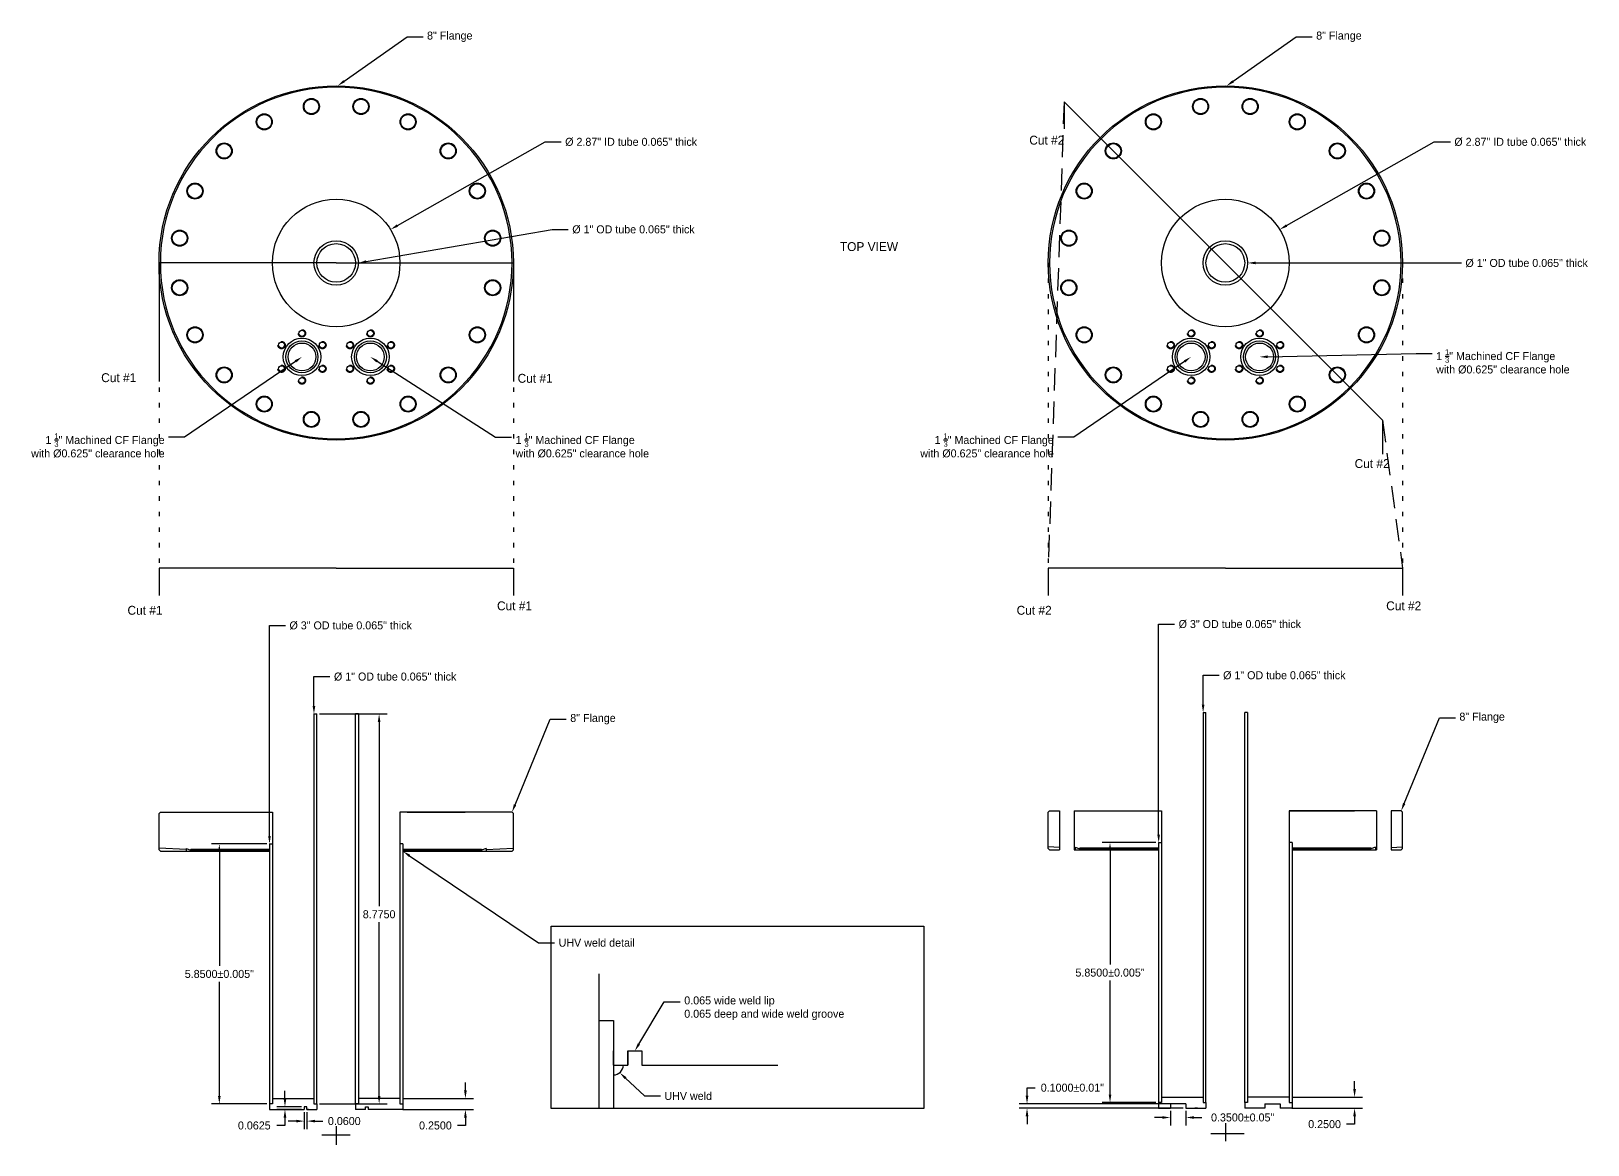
# Model space of a CAD drawing. Header units: inches. Extents: x -25 to 257, y -83 to 99.
# Drawn here: x 117.98 to 153, y -67.52 to -42.46 of the extents above; entities that cross this region are included whole.
import ezdxf
from ezdxf import colors
from ezdxf.entities.mleader import LeaderData, LeaderLine
from ezdxf.math import Vec2, Vec3

# ---------------------------------------------------------------- set-up
doc = ezdxf.new("R2010")
doc.units = ezdxf.units.IN
doc.header["$MEASUREMENT"] = 0
for name, pattern in [('DASHED', [0.75, 0.5, -0.25]), ('DOT', [0.25, 0, -0.25]), ('HIDDEN', [0.375, 0.25, -0.125])]:
    doc.linetypes.add(name, pattern=pattern)
doc.layers.add('DEFAULT_2', color=8, linetype='HIDDEN')
doc.dimstyles.get("Standard").update_dxf_attribs({"dimtxt": 0.18, "dimasz": 0.18, "dimexe": 0.18, "dimexo": 0.0625, "dimgap": 0.09, "dimtad": 0, "dimtih": 1, "dimtoh": 1, "dimdec": 4, "dimzin": 0, "dimdsep": 46, "dimtxsty": 'Standard', "dimcen": 0.09, "dimadec": 0, "dimazin": 0, "dimtfac": 1, "dimtdec": 4, "dimtofl": 0, "dimtmove": 0, "dimatfit": 3, "dimfxl": 1, "dimtolj": 1, "dimtzin": 0, "dimarcsym": 0})

# ---------------------------------------------------------------- blocks, each defined once
blk = doc.blocks.new('*D50')
at = {"color": 0, "lineweight": -2, "transparency": 16777216}
for p, q in [((127.751, -66.296), (127.751, -66.116)), ((126.341, -66.476), (127.931, -66.476)), ((126.341, -66.726), (127.931, -66.726)), ((127.751, -67.086), (127.571, -67.086)), ((127.751, -66.906), (127.751, -67.086))]:
    blk.add_line(p, q, dxfattribs=at)
at = {"color": 0, "transparency": 16777216}
for points in [[(127.721, -66.296), (127.781, -66.296), (127.751, -66.476)], [(127.721, -66.906), (127.781, -66.906), (127.751, -66.726)]]:
    blk.add_solid(points, dxfattribs=at)
at = {"layer": 'DEFPOINTS', "color": 0, "transparency": 16777216}
for p in [(126.279, -66.476), (126.279, -66.726), (127.751, -66.726)]:
    blk.add_point(p, dxfattribs=at)
at = {"color": 0, "transparency": 16777216, "insert": (127.076, -67.086), "char_height": 0.18, "attachment_point": 5}
blk.add_mtext('\\A1;0.2500', dxfattribs=at)
blk = doc.blocks.new('*D63')
at = {"color": 0, "lineweight": -2, "transparency": 16777216}
for p, q in [((147.751, -66.266), (147.751, -66.086)), ((146.341, -66.446), (147.931, -66.446)), ((146.341, -66.696), (147.931, -66.696)), ((147.751, -66.876), (147.751, -67.056)), ((147.751, -67.056), (147.571, -67.056))]:
    blk.add_line(p, q, dxfattribs=at)
at = {"color": 0, "transparency": 16777216}
for points in [[(147.721, -66.266), (147.781, -66.266), (147.751, -66.446)], [(147.721, -66.876), (147.781, -66.876), (147.751, -66.696)]]:
    blk.add_solid(points, dxfattribs=at)
at = {"layer": 'DEFPOINTS', "color": 0, "transparency": 16777216}
for p in [(146.279, -66.446), (146.279, -66.696), (147.751, -66.696)]:
    blk.add_point(p, dxfattribs=at)
at = {"color": 0, "transparency": 16777216, "insert": (147.076, -67.056), "char_height": 0.18, "attachment_point": 5}
blk.add_mtext('\\A1;0.2500', dxfattribs=at)
blk = doc.blocks.new('*D66')
at = {"color": 0, "lineweight": -2, "transparency": 16777216}
for p, q in [((123.281, -60.751), (122.036, -60.751)), ((122.216, -60.931), (122.216, -63.496)), ((122.216, -66.421), (122.216, -63.856)), ((123.281, -66.601), (122.036, -66.601))]:
    blk.add_line(p, q, dxfattribs=at)
at = {"color": 0, "transparency": 16777216}
for points in [[(122.186, -60.931), (122.246, -60.931), (122.216, -60.751)], [(122.186, -66.421), (122.246, -66.421), (122.216, -66.601)]]:
    blk.add_solid(points, dxfattribs=at)
at = {"layer": 'DEFPOINTS', "color": 0, "transparency": 16777216}
for p in [(123.344, -60.751), (122.216, -66.601), (123.344, -66.601)]:
    blk.add_point(p, dxfattribs=at)
at = {"color": 0, "transparency": 16777216, "insert": (122.216, -63.676), "char_height": 0.18, "attachment_point": 5}
blk.add_mtext('\\A1;5.8500%%P0.005"', dxfattribs=at)
blk = doc.blocks.new('*D67')
at = {"color": 0, "lineweight": -2, "transparency": 16777216}
for p, q in [((124.471, -57.826), (125.99, -57.826)), ((125.81, -58.006), (125.81, -62.153)), ((125.81, -66.421), (125.81, -62.513)), ((124.471, -66.601), (125.99, -66.601))]:
    blk.add_line(p, q, dxfattribs=at)
at = {"color": 0, "transparency": 16777216}
for points in [[(125.78, -58.006), (125.84, -58.006), (125.81, -57.826)], [(125.78, -66.421), (125.84, -66.421), (125.81, -66.601)]]:
    blk.add_solid(points, dxfattribs=at)
at = {"layer": 'DEFPOINTS', "color": 0, "transparency": 16777216}
for p in [(124.409, -57.826), (125.81, -57.826), (124.409, -66.601)]:
    blk.add_point(p, dxfattribs=at)
at = {"color": 0, "transparency": 16777216, "insert": (125.81, -62.333), "char_height": 0.18, "attachment_point": 5}
blk.add_mtext('\\A1;8.7750', dxfattribs=at)
blk = doc.blocks.new('*D68')
at = {"color": 0, "lineweight": -2, "transparency": 16777216}
for p, q in [((143.281, -60.721), (142.07, -60.721)), ((142.25, -60.901), (142.25, -63.466)), ((142.25, -66.391), (142.25, -63.826)), ((143.281, -66.571), (142.07, -66.571))]:
    blk.add_line(p, q, dxfattribs=at)
at = {"color": 0, "transparency": 16777216}
for points in [[(142.22, -60.901), (142.28, -60.901), (142.25, -60.721)], [(142.22, -66.391), (142.28, -66.391), (142.25, -66.571)]]:
    blk.add_solid(points, dxfattribs=at)
at = {"layer": 'DEFPOINTS', "color": 0, "transparency": 16777216}
for p in [(143.344, -60.721), (142.25, -66.571), (143.344, -66.571)]:
    blk.add_point(p, dxfattribs=at)
at = {"color": 0, "transparency": 16777216, "insert": (142.25, -63.646), "char_height": 0.18, "attachment_point": 5}
blk.add_mtext('\\A1;5.8500%%P0.005"', dxfattribs=at)
blk = doc.blocks.new('*D71')
at = {"color": 0, "lineweight": -2, "transparency": 16777216}
for p, q in [((124.126, -66.788), (124.126, -67.167)), ((124.186, -66.788), (124.186, -67.167)), ((123.946, -66.987), (123.766, -66.987)), ((124.366, -66.987), (124.546, -66.987))]:
    blk.add_line(p, q, dxfattribs=at)
at = {"color": 0, "transparency": 16777216}
for points in [[(123.946, -66.957), (123.946, -67.017), (124.126, -66.987)], [(124.366, -66.957), (124.366, -67.017), (124.186, -66.987)]]:
    blk.add_solid(points, dxfattribs=at)
at = {"layer": 'DEFPOINTS', "color": 0, "transparency": 16777216}
for p in [(124.126, -66.726), (124.186, -66.726), (124.186, -66.987)]:
    blk.add_point(p, dxfattribs=at)
at = {"color": 0, "transparency": 16777216, "insert": (125.026, -66.987), "char_height": 0.18, "attachment_point": 5}
blk.add_mtext('\\A1;0.0600', dxfattribs=at)
blk = doc.blocks.new('*D72')
at = {"color": 0, "lineweight": -2, "transparency": 16777216}
for p, q in [((123.692, -66.483), (123.692, -66.303)), ((124.064, -66.663), (123.512, -66.663)), ((124.064, -66.726), (123.512, -66.726)), ((123.692, -67.086), (123.512, -67.086)), ((123.692, -66.906), (123.692, -67.086))]:
    blk.add_line(p, q, dxfattribs=at)
at = {"color": 0, "transparency": 16777216}
for points in [[(123.662, -66.483), (123.722, -66.483), (123.692, -66.663)], [(123.662, -66.906), (123.722, -66.906), (123.692, -66.726)]]:
    blk.add_solid(points, dxfattribs=at)
at = {"layer": 'DEFPOINTS', "color": 0, "transparency": 16777216}
for p in [(123.692, -66.663), (124.126, -66.663), (124.126, -66.726)]:
    blk.add_point(p, dxfattribs=at)
at = {"color": 0, "transparency": 16777216, "insert": (123.002, -67.086), "char_height": 0.18, "attachment_point": 5}
blk.add_mtext('\\A1;0.0625', dxfattribs=at)
blk = doc.blocks.new('*D73')
at = {"color": 0, "lineweight": -2, "transparency": 16777216}
for p, q in [((143.608, -66.758), (143.608, -67.086)), ((143.958, -66.758), (143.958, -67.086)), ((143.428, -66.906), (143.248, -66.906)), ((144.138, -66.906), (144.318, -66.906))]:
    blk.add_line(p, q, dxfattribs=at)
at = {"color": 0, "transparency": 16777216}
for points in [[(143.428, -66.876), (143.428, -66.936), (143.608, -66.906)], [(144.138, -66.876), (144.138, -66.936), (143.958, -66.906)]]:
    blk.add_solid(points, dxfattribs=at)
at = {"layer": 'DEFPOINTS', "color": 0, "transparency": 16777216}
for p in [(143.608, -66.696), (143.958, -66.696), (143.958, -66.906)]:
    blk.add_point(p, dxfattribs=at)
at = {"color": 0, "transparency": 16777216, "insert": (145.233, -66.906), "char_height": 0.18, "attachment_point": 5}
blk.add_mtext('\\A1;0.3500%%P0.05"', dxfattribs=at)
blk = doc.blocks.new('*D74')
at = {"color": 0, "lineweight": -2, "transparency": 16777216}
for p, q in [((140.383, -66.416), (140.383, -66.236)), ((140.383, -66.236), (140.563, -66.236)), ((143.896, -66.596), (140.203, -66.596)), ((143.896, -66.696), (140.203, -66.696)), ((140.383, -66.876), (140.383, -67.056))]:
    blk.add_line(p, q, dxfattribs=at)
at = {"color": 0, "transparency": 16777216}
for points in [[(140.353, -66.416), (140.413, -66.416), (140.383, -66.596)], [(140.353, -66.876), (140.413, -66.876), (140.383, -66.696)]]:
    blk.add_solid(points, dxfattribs=at)
at = {"layer": 'DEFPOINTS', "color": 0, "transparency": 16777216}
for p in [(140.383, -66.596), (143.958, -66.596), (143.958, -66.696)]:
    blk.add_point(p, dxfattribs=at)
at = {"color": 0, "transparency": 16777216, "insert": (141.403, -66.236), "char_height": 0.18, "attachment_point": 5}
blk.add_mtext('\\A1;0.1000%%P0.01"', dxfattribs=at)

msp = doc.modelspace()

# ---------------------------------------------------------------- linework, layer by layer
at = {"linetype": 'DASHED'}
for p, q in [((141.21664, -44.04951), (140.85876, -54.54782)), ((148.37949, -51.21236), (148.82876, -54.54782))]:
    msp.add_line(p, q, dxfattribs=at)
for p, q in [((148.37949, -51.21236), (141.21664, -44.04951)), ((141.21664, -44.04951), (141.21664, -44.65746)), ((120.85876, -47.67663), (120.85876, -50.34412)), ((124.84376, -47.67663), (120.85876, -47.67663)), ((124.84376, -47.67663), (128.82876, -47.67663)), ((124.84376, -47.67663), (128.82876, -47.67663)), ((128.82876, -47.67663), (128.82876, -50.34412)), ((148.37949, -51.21236), (148.37949, -51.97867)), ((124.84376, -54.54782), (120.85876, -54.54782)), ((120.85876, -54.54782), (120.85876, -55.16123)), ((124.84376, -54.54782), (128.82876, -54.54782)), ((128.82876, -54.54782), (128.82876, -55.16123)), ((144.84376, -54.54782), (140.85876, -54.54782)), ((140.85876, -54.54782), (140.85876, -55.16123)), ((144.84376, -54.54782), (148.82876, -54.54782)), ((148.82876, -54.54782), (148.82876, -55.16123)), ((124.34376, -57.82583), (124.34376, -66.47583)), ((124.34376, -57.82583), (124.40876, -57.82583)), ((124.40876, -66.60083), (124.40876, -57.82583)), ((125.34376, -57.82583), (125.27876, -57.82583)), ((125.27876, -66.60083), (125.27876, -57.82583)), ((125.34376, -57.82583), (125.34376, -66.47583)), ((144.34376, -57.79583), (144.34376, -66.44583)), ((144.34376, -57.79583), (144.40876, -57.79583)), ((144.40876, -66.57083), (144.40876, -57.79583)), ((145.34376, -57.79583), (145.27876, -57.79583)), ((145.27876, -66.57083), (145.27876, -57.79583)), ((145.34376, -57.79583), (145.34376, -66.44583)), ((123.40876, -60.03583), (123.40876, -66.47583)), ((126.27876, -60.03583), (126.27876, -66.47583)), ((141.11376, -60.00583), (141.11376, -60.88583)), ((141.44576, -60.00583), (141.44576, -60.88583)), ((143.40876, -60.00583), (143.40876, -66.44583)), ((146.27876, -60.00583), (146.27876, -66.44583)), ((148.24176, -60.00583), (148.24176, -60.88583)), ((148.57376, -60.00583), (148.57376, -60.88583)), ((123.34376, -60.75083), (123.34376, -66.60083)), ((123.34376, -60.75083), (123.40876, -60.75083)), ((126.34376, -60.75083), (126.27876, -60.75083)), ((126.34376, -60.75083), (126.34376, -66.60083)), ((143.34376, -60.72083), (143.34376, -66.57083)), ((143.34376, -60.72083), (143.40876, -60.72083)), ((146.34376, -60.72083), (146.27876, -60.72083)), ((146.34376, -60.72083), (146.34376, -66.57083)), ((130.76136, -64.72623), (130.76136, -63.67061)), ((131.08123, -65.72669), (131.40109, -65.72669)), ((131.72095, -65.72669), (134.78051, -65.72669)), ((123.40876, -66.47583), (124.34376, -66.47583)), ((123.40876, -66.47583), (123.40876, -66.60083)), ((124.34376, -66.47583), (124.34376, -66.60083)), ((126.27876, -66.47583), (125.34376, -66.47583)), ((125.34376, -66.47583), (125.34376, -66.60083)), ((126.27876, -66.47583), (126.27876, -66.60083)), ((143.40876, -66.44583), (144.34376, -66.44583)), ((143.40876, -66.44583), (143.40876, -66.57083)), ((144.34376, -66.44583), (144.34376, -66.57083)), ((146.27876, -66.44583), (145.34376, -66.44583)), ((145.34376, -66.44583), (145.34376, -66.57083)), ((146.27876, -66.44583), (146.27876, -66.57083)), ((123.40876, -66.60083), (123.34376, -66.60083)), ((123.34376, -66.60083), (123.34376, -66.72583)), ((123.34376, -66.72583), (124.12626, -66.72583)), ((124.18626, -66.66333), (124.12626, -66.66333)), ((124.12626, -66.66333), (124.12626, -66.72583)), ((124.18626, -66.72583), (124.18626, -66.66333)), ((124.21876, -66.72583), (124.18626, -66.72583)), ((124.18626, -66.72583), (124.40876, -66.72583)), ((124.34376, -66.60083), (124.40876, -66.60083)), ((124.40876, -66.60083), (124.40876, -66.72583)), ((125.34376, -66.60083), (125.27876, -66.60083)), ((125.27876, -66.60083), (125.27876, -66.72583)), ((125.50126, -66.72583), (125.27876, -66.72583)), ((125.50126, -66.72583), (125.50126, -66.66333)), ((125.50126, -66.66333), (125.56126, -66.66333)), ((125.56126, -66.66333), (125.56126, -66.72583)), ((126.34376, -66.72583), (125.56126, -66.72583)), ((126.27876, -66.60083), (126.34376, -66.60083)), ((126.34376, -66.60083), (126.34376, -66.72583)), ((143.40876, -66.57083), (143.34376, -66.57083)), ((143.34376, -66.57083), (143.34376, -66.69583)), ((143.34376, -66.69583), (143.60811, -66.69583)), ((143.95811, -66.59583), (143.60811, -66.59583)), ((143.60811, -66.59583), (143.60811, -66.69583)), ((143.95811, -66.59583), (143.95811, -66.69583)), ((143.95811, -66.69583), (144.40876, -66.69583)), ((144.21876, -66.69583), (144.15626, -66.69583)), ((144.34376, -66.57083), (144.40876, -66.57083)), ((144.40876, -66.57083), (144.40876, -66.69583)), ((145.34376, -66.57083), (145.27876, -66.57083)), ((145.27876, -66.57083), (145.27876, -66.69583)), ((145.72941, -66.69583), (145.27876, -66.69583)), ((145.72941, -66.59583), (146.07941, -66.59583)), ((145.72941, -66.59583), (145.72941, -66.69583)), ((146.07941, -66.59583), (146.07941, -66.69583)), ((146.34376, -66.69583), (146.07941, -66.69583)), ((146.27876, -66.57083), (146.34376, -66.57083)), ((146.34376, -66.57083), (146.34376, -66.69583)), ((124.84376, -67.10206), (124.84376, -67.52172)), ((144.84376, -67.02961), (144.84376, -67.43772)), ((124.52374, -67.29583), (125.16051, -67.29583)), ((144.521, -67.26583), (145.26488, -67.26583))]:
    msp.add_line(p, q)
at = {"linetype": 'DOT'}
for p, q in [((120.85876, -47.67663), (120.85876, -54.54782)), ((128.82876, -47.67663), (128.82876, -54.54782)), ((140.85876, -47.67663), (140.85876, -54.54782)), ((148.82876, -47.67663), (148.82876, -54.54782))]:
    msp.add_line(p, q, dxfattribs=at)
at = {"color": 7, "linetype": 'Continuous'}
for p, q in [((120.85876, -60.06583), (120.88876, -60.03583)), ((120.85876, -60.84582), (120.85876, -60.06583)), ((120.88876, -60.03583), (123.40876, -60.03583)), ((121.93876, -60.03583), (123.40876, -60.03583)), ((128.79876, -60.03583), (126.27876, -60.03583)), ((126.43876, -60.03583), (127.74876, -60.03583)), ((128.82876, -60.06583), (128.79876, -60.03583)), ((128.82876, -60.84582), (128.82876, -60.06583)), ((140.85876, -60.03583), (140.88876, -60.00583)), ((140.85876, -60.81582), (140.85876, -60.03583)), ((140.88876, -60.00583), (141.11376, -60.00583)), ((141.44576, -60.00583), (143.40876, -60.00583)), ((141.93876, -60.00583), (143.40876, -60.00583)), ((146.27876, -60.00583), (147.74876, -60.00583)), ((148.24176, -60.00583), (146.27876, -60.00583)), ((148.79876, -60.00583), (148.57376, -60.00583)), ((148.82876, -60.03583), (148.79876, -60.00583)), ((148.82876, -60.81582), (148.82876, -60.03583)), ((121.46876, -60.87778), (120.85876, -60.84582)), ((120.85888, -60.88583), (120.85888, -60.84582)), ((120.85888, -60.88583), (120.88888, -60.91583)), ((120.88888, -60.91583), (123.34376, -60.91583)), ((121.46876, -60.85162), (121.46876, -60.87778)), ((121.46876, -60.85162), (121.57376, -60.88983)), ((121.4689, -60.87779), (121.4689, -60.91583)), ((121.57376, -60.86583), (121.57376, -60.88983)), ((121.57376, -60.86583), (123.34376, -60.86583)), ((121.57376, -60.88983), (123.34376, -60.88983)), ((126.34376, -60.86583), (128.11376, -60.86583)), ((126.34376, -60.88983), (128.11376, -60.88983)), ((126.34376, -60.91583), (128.79864, -60.91583)), ((128.21876, -60.85162), (128.11376, -60.88983)), ((128.11376, -60.86583), (128.11376, -60.88983)), ((128.21861, -60.87779), (128.21861, -60.91583)), ((128.21876, -60.87778), (128.82876, -60.84582)), ((128.21876, -60.85162), (128.21876, -60.87778)), ((128.79864, -60.91583), (128.82864, -60.88583)), ((128.82864, -60.88583), (128.82864, -60.84582)), ((141.11376, -60.82918), (140.85876, -60.81582)), ((140.85888, -60.85583), (140.85888, -60.81582)), ((140.85888, -60.85583), (140.88888, -60.88583)), ((140.88888, -60.88583), (141.11376, -60.88583)), ((141.46876, -60.84778), (141.44576, -60.84658)), ((141.44576, -60.88583), (143.34376, -60.88583)), ((141.46876, -60.82162), (141.46876, -60.84778)), ((141.46876, -60.82162), (141.57376, -60.85983)), ((141.4689, -60.84779), (141.4689, -60.88583)), ((141.57376, -60.83583), (141.57376, -60.85983)), ((141.57376, -60.83583), (143.34376, -60.83583)), ((141.57376, -60.85983), (143.34376, -60.85983)), ((146.34376, -60.83583), (148.11376, -60.83583)), ((146.34376, -60.85983), (148.11376, -60.85983)), ((146.34376, -60.88583), (148.24176, -60.88583)), ((148.21876, -60.82162), (148.11376, -60.85983)), ((148.11376, -60.83583), (148.11376, -60.85983)), ((148.21861, -60.84779), (148.21861, -60.88583)), ((148.21876, -60.82162), (148.21876, -60.84778)), ((148.21876, -60.84778), (148.24176, -60.84658)), ((148.57376, -60.82918), (148.82876, -60.81582)), ((148.57376, -60.88583), (148.79864, -60.88583)), ((148.79864, -60.88583), (148.82864, -60.85583)), ((148.82864, -60.85583), (148.82864, -60.81582))]:
    msp.add_line(p, q, dxfattribs=at)
msp.add_lwpolyline([(129.67661, -62.60109), (138.06492, -62.60109), (138.06492, -66.70117), (129.67661, -66.70117)], close=True)
for points in [[(130.76136, -66.70117), (130.76136, -64.72623), (131.08123, -64.72623), (131.08123, -66.70117)], [(131.08123, -65.72669), (131.08123, -65.40683)], [(131.40109, -65.40683), (131.40109, -65.72669)], [(131.40109, -65.72669), (131.40109, -65.40683), (131.72095, -65.40683), (131.72095, -65.72669)]]:
    msp.add_lwpolyline(points)
for centre, radius in [((124.84376, -47.67663), 3.985), ((144.84376, -47.67663), 3.985), ((124.28623, -44.15651), 0.181), ((124.28623, -44.15651), 0.166), ((125.40129, -44.15651), 0.181), ((125.40129, -44.15651), 0.166), ((144.28623, -44.15651), 0.181), ((144.28623, -44.15651), 0.166), ((145.40129, -44.15651), 0.181), ((145.40129, -44.15651), 0.166), ((123.22574, -44.50109), 0.181), ((123.22574, -44.50109), 0.166), ((126.46178, -44.50109), 0.181), ((126.46178, -44.50109), 0.166), ((143.22574, -44.50109), 0.181), ((143.22574, -44.50109), 0.166), ((146.46178, -44.50109), 0.181), ((146.46178, -44.50109), 0.166), ((122.32363, -45.15651), 0.181), ((122.32363, -45.15651), 0.166), ((127.36389, -45.15651), 0.181), ((127.36389, -45.15651), 0.166), ((142.32363, -45.15651), 0.181), ((142.32363, -45.15651), 0.166), ((147.36389, -45.15651), 0.181), ((147.36389, -45.15651), 0.166), ((121.66821, -46.05861), 0.181), ((121.66821, -46.05861), 0.166), ((128.01931, -46.05861), 0.181), ((128.01931, -46.05861), 0.166), ((141.66821, -46.05861), 0.181), ((141.66821, -46.05861), 0.166), ((148.01931, -46.05861), 0.181), ((148.01931, -46.05861), 0.166), ((121.32364, -47.1191), 0.181), ((121.32364, -47.1191), 0.166), ((128.36388, -47.1191), 0.181), ((128.36388, -47.1191), 0.166), ((141.32364, -47.1191), 0.181), ((141.32364, -47.1191), 0.166), ((148.36388, -47.1191), 0.181), ((148.36388, -47.1191), 0.166), ((121.32364, -48.23417), 0.181), ((121.32364, -48.23417), 0.166), ((128.36388, -48.23417), 0.181), ((128.36388, -48.23417), 0.166), ((141.32364, -48.23417), 0.181), ((141.32364, -48.23417), 0.166), ((148.36388, -48.23417), 0.181), ((148.36388, -48.23417), 0.166), ((121.66821, -49.29466), 0.181), ((121.66821, -49.29466), 0.166), ((124.07421, -49.79094), 0.422), ((124.07421, -49.25994), 0.068), ((125.6133, -49.79094), 0.422), ((125.6133, -49.25994), 0.068), ((128.01931, -49.29466), 0.181), ((128.01931, -49.29466), 0.166), ((141.66821, -49.29466), 0.181), ((141.66821, -49.29466), 0.166), ((144.07421, -49.79094), 0.422), ((144.07421, -49.25994), 0.068), ((145.6133, -49.79094), 0.422), ((145.6133, -49.25994), 0.068), ((148.01931, -49.29466), 0.181), ((148.01931, -49.29466), 0.166), ((123.61435, -49.52544), 0.068), ((124.07421, -49.79094), 0.36), ((124.07421, -49.79094), 0.3125), ((124.53407, -49.52544), 0.068), ((125.15345, -49.52544), 0.068), ((125.6133, -49.79094), 0.36), ((125.6133, -49.79094), 0.3125), ((126.07316, -49.52544), 0.068), ((143.61435, -49.52544), 0.068), ((144.07421, -49.79094), 0.36), ((144.07421, -49.79094), 0.3125), ((144.53407, -49.52544), 0.068), ((145.15345, -49.52544), 0.068), ((145.6133, -49.79094), 0.36), ((145.6133, -49.79094), 0.3125), ((146.07316, -49.52544), 0.068), ((122.32363, -50.19676), 0.181), ((122.32363, -50.19676), 0.166), ((123.61435, -50.05644), 0.068), ((124.53407, -50.05644), 0.068), ((125.15345, -50.05644), 0.068), ((126.07316, -50.05644), 0.068), ((127.36389, -50.19676), 0.181), ((127.36389, -50.19676), 0.166), ((142.32363, -50.19676), 0.181), ((142.32363, -50.19676), 0.166), ((143.61435, -50.05644), 0.068), ((144.53407, -50.05644), 0.068), ((145.15345, -50.05644), 0.068), ((146.07316, -50.05644), 0.068), ((147.36389, -50.19676), 0.181), ((147.36389, -50.19676), 0.166), ((124.07421, -50.32194), 0.068), ((125.6133, -50.32194), 0.068), ((144.07421, -50.32194), 0.068), ((145.6133, -50.32194), 0.068), ((123.22574, -50.85218), 0.181), ((123.22574, -50.85218), 0.166), ((126.46178, -50.85218), 0.181), ((126.46178, -50.85218), 0.166), ((143.22574, -50.85218), 0.181), ((143.22574, -50.85218), 0.166), ((146.46178, -50.85218), 0.181), ((146.46178, -50.85218), 0.166), ((124.28623, -51.19675), 0.181), ((124.28623, -51.19675), 0.166), ((125.40129, -51.19675), 0.181), ((125.40129, -51.19675), 0.166), ((144.28623, -51.19675), 0.181), ((144.28623, -51.19675), 0.166), ((145.40129, -51.19675), 0.181), ((145.40129, -51.19675), 0.166)]:
    msp.add_circle(centre, radius, dxfattribs=at)
for centre, radius in [((124.84376, -47.67663), 1.435), ((144.84376, -47.67663), 1.435), ((124.84376, -47.67663), 0.5), ((124.84376, -47.67663), 0.435), ((144.84376, -47.67663), 0.5), ((144.84376, -47.67663), 0.435)]:
    msp.add_circle(centre, radius)
for centre, start, end in [((124.84376, -47.67663), 90, 270), ((124.84376, -47.67663), 270, 90), ((144.84376, -47.67663), 90, 270), ((144.84376, -47.67663), 270, 90)]:
    msp.add_arc(centre, 3.955, start, end, dxfattribs=at)
msp.add_arc((131.08123, -65.72669), 0.22184, 270, 0)
at = {"layer": 'DEFAULT_2', "color": 8, "linetype": 'HIDDEN'}
for centre in [(124.07421, -49.25994), (125.6133, -49.25994), (144.07421, -49.25994), (145.6133, -49.25994), (123.61435, -49.52544), (124.53407, -49.52544), (125.15345, -49.52544), (126.07316, -49.52544), (143.61435, -49.52544), (144.53407, -49.52544), (145.15345, -49.52544), (146.07316, -49.52544), (123.61435, -50.05644), (124.53407, -50.05644), (125.15345, -50.05644), (126.07316, -50.05644), (143.61435, -50.05644), (144.53407, -50.05644), (145.15345, -50.05644), (146.07316, -50.05644), (124.07421, -50.32194), (125.6133, -50.32194), (144.07421, -50.32194), (145.6133, -50.32194)]:
    msp.add_circle(centre, 0.082, dxfattribs=at)

# ---------------------------------------------------------------- texts
at = {"char_height": 0.2, "attachment_point": 1}
for s, width, insert in [('Cut #2', 1.172235, (140.43378, -44.81355)), ('TOP VIEW', 3.2562863, (136.17427, -47.20872)), ('Cut #1', 1.172235, (119.55819, -50.15843)), ('Cut #1', 1.172235, (128.92551, -50.17273)), ('Cut #2', 1.172235, (147.75208, -52.09165)), ('Cut #1', 1.172235, (128.46154, -55.29218)), ('Cut #2', 1.172235, (148.46154, -55.29218)), ('Cut #1', 1.172235, (120.14963, -55.39267)), ('Cut #2', 1.172235, (140.14963, -55.39267))]:
    msp.add_mtext_dynamic_manual_height_columns(s, width=width, gutter_width=1, heights=[0], dxfattribs=dict(at, insert=insert))

# ---------------------------------------------------------------- dimensions: what is measured, and where the dimension line sits
for base, p1, p2, picture, middle in [((125.81046, -57.82583), (124.40876, -66.60083), (124.40876, -57.82583), '*D67', (125.81046, -62.33322)), ((123.69161, -66.66333), (124.12626, -66.72583), (124.12626, -66.66333), '*D72', (123.00161, -67.08583))]:
    dim = msp.add_linear_dim(base=base, p1=p1, p2=p2, angle=90, dimstyle='Standard')
    dim.commit()
    dim.dimension.update_dxf_attribs({"geometry": picture, "text_midpoint": middle, "dimtype": 160})
for base, p1, p2, picture, middle in [((122.21597, -66.60083), (123.34376, -60.75083), (123.34376, -66.60083), '*D66', (122.21597, -63.67583)), ((142.24967, -66.57083), (143.34376, -60.72083), (143.34376, -66.57083), '*D68', (142.24967, -63.64583))]:
    dim = msp.add_linear_dim(base=base, p1=p1, p2=p2, angle=90, text='<>%%P0.005"', dimstyle='Standard')
    dim.commit()
    dim.dimension.update_dxf_attribs({"geometry": picture, "text_midpoint": middle})
for base, p1, p2, picture, middle in [((127.75142, -66.72583), (126.27876, -66.47583), (126.27876, -66.72583), '*D50', (127.07642, -67.08583)), ((147.75142, -66.69583), (146.27876, -66.44583), (146.27876, -66.69583), '*D63', (147.07642, -67.05583))]:
    dim = msp.add_linear_dim(base=base, p1=p1, p2=p2, angle=90, dimstyle='Standard')
    dim.commit()
    dim.dimension.update_dxf_attribs({"geometry": picture, "text_midpoint": middle})
dim = msp.add_linear_dim(base=(140.3825, -66.59583), p1=(143.95811, -66.69583), p2=(143.95811, -66.59583), angle=90, text='<>%%P0.01"', dimstyle='Standard')
dim.commit()
dim.dimension.update_dxf_attribs({"geometry": '*D74', "text_midpoint": (141.4025, -66.23583), "dimtype": 160})
dim = msp.add_linear_dim(base=(124.18626, -66.98658), p1=(124.12626, -66.72583), p2=(124.18626, -66.72583), dimstyle='Standard')
dim.commit()
dim.dimension.update_dxf_attribs({"geometry": '*D71', "text_midpoint": (125.02626, -66.98658)})
dim = msp.add_linear_dim(base=(143.95811, -66.90564), p1=(143.60811, -66.69583), p2=(143.95811, -66.69583), text='<>%%P0.05"', dimstyle='Standard')
dim.commit()
dim.dimension.update_dxf_attribs({"geometry": '*D73', "text_midpoint": (145.23311, -66.90564)})

# ---------------------------------------------------------------- leaders
ml = msp.add_multileader_mtext('Standard')
ml.set_content('8" Flange', color=256)
ml.set_leader_properties()
ml.build(insert=Vec2(0, 0))
ml.multileader.update_dxf_attribs({"dogleg_length": 0.36, "arrow_head_size": 0.18})
ctx = ml.context
ctx.base_point, ctx.char_height, ctx.arrow_head_size, ctx.landing_gap_size, ctx.plane_origin = Vec3(126.7975, -42.58964), 0.18, 0.18, 0.09, Vec3(124.87501, -43.69176)
notes = []
notes.append((ctx, [(0, (1, 1, 0), (126.4375, -42.58964), (1, 0), 0.36, [(0, [(124.87501, -43.69176)], 0, [])])]))
ctx.mtext.insert, ctx.mtext.flow_direction = Vec3(126.8875, -42.46964), 5
ml = msp.add_multileader_mtext('Standard')
ml.set_content('8" Flange', color=256)
ml.set_leader_properties()
ml.build(insert=Vec2(0, 0))
ml.multileader.update_dxf_attribs({"dogleg_length": 0.36, "arrow_head_size": 0.18})
ctx = ml.context
ctx.base_point, ctx.char_height, ctx.arrow_head_size, ctx.landing_gap_size, ctx.plane_origin = Vec3(146.7975, -42.58964), 0.18, 0.18, 0.09, Vec3(144.87501, -43.69176)
notes.append((ctx, [(0, (1, 1, 0), (146.4375, -42.58964), (1, 0), 0.36, [(0, [(144.87501, -43.69176)], 0, [])])]))
ctx.mtext.insert, ctx.mtext.flow_direction = Vec3(146.8875, -42.46964), 5
ml = msp.add_multileader_mtext('Standard')
ml.set_content('%%C 2.87" ID tube 0.065" thick', color=256)
ml.set_leader_properties()
ml.build(insert=Vec2(0, 0))
ml.multileader.update_dxf_attribs({"dogleg_length": 0.36, "arrow_head_size": 0.18})
ctx = ml.context
ctx.base_point, ctx.char_height, ctx.arrow_head_size, ctx.landing_gap_size, ctx.plane_origin = Vec3(129.90466, -44.95103), 0.18, 0.18, 0.09, Vec3(124.84376, -47.67663)
notes.append((ctx, [(0, (1, 1, 0), (129.54466, -44.95103), (1, 0), 0.36, [(0, [(126.0657, -46.92425)], 0, [])])]))
ctx.mtext.insert, ctx.mtext.flow_direction = Vec3(129.99466, -44.86103), 5
ml = msp.add_multileader_mtext('Standard')
ml.set_content('%%C 2.87" ID tube 0.065" thick', color=256)
ml.set_leader_properties()
ml.build(insert=Vec2(0, 0))
ml.multileader.update_dxf_attribs({"dogleg_length": 0.36, "arrow_head_size": 0.18})
ctx = ml.context
ctx.base_point, ctx.char_height, ctx.arrow_head_size, ctx.landing_gap_size, ctx.plane_origin = Vec3(149.90466, -44.95103), 0.18, 0.18, 0.09, Vec3(144.84376, -47.67663)
notes.append((ctx, [(0, (1, 1, 0), (149.54466, -44.95103), (1, 0), 0.36, [(0, [(146.0657, -46.92425)], 0, [])])]))
ctx.mtext.insert, ctx.mtext.flow_direction = Vec3(149.99466, -44.86103), 5
ml = msp.add_multileader_mtext('Standard')
ml.set_content('%%C 1" OD tube 0.065" thick', color=256)
ml.set_leader_properties()
ml.build(insert=Vec2(0, 0))
ml.multileader.update_dxf_attribs({"dogleg_length": 0.36, "arrow_head_size": 0.18})
ctx = ml.context
ctx.base_point, ctx.char_height, ctx.arrow_head_size, ctx.landing_gap_size, ctx.plane_origin = Vec3(130.06462, -46.92035), 0.18, 0.18, 0.09, Vec3(124.84376, -47.67663)
notes.append((ctx, [(0, (1, 1, 0), (129.70462, -46.92035), (1, 0), 0.36, [(0, [(125.34376, -47.67663)], 0, [])])]))
ctx.mtext.insert, ctx.mtext.flow_direction = Vec3(130.15462, -46.83035), 5
ml = msp.add_multileader_mtext('Standard')
ml.set_content('%%C 1" OD tube 0.065" thick', color=256)
ml.set_leader_properties()
ml.build(insert=Vec2(0, 0))
ml.multileader.update_dxf_attribs({"dogleg_length": 0.36, "arrow_head_size": 0.18})
ctx = ml.context
ctx.base_point, ctx.char_height, ctx.arrow_head_size, ctx.landing_gap_size, ctx.plane_origin = Vec3(150.15462, -47.67663), 0.18, 0.18, 0.09, Vec3(144.84376, -47.67663)
notes.append((ctx, [(0, (1, 1, 0), (149.79462, -47.67663), (1, 0), 0.36, [(0, [(145.34376, -47.67663)], 0, [])])]))
ctx.mtext.insert, ctx.mtext.flow_direction = Vec3(150.24462, -47.58663), 5
ml = msp.add_multileader_mtext('Standard')
ml.set_content('\\A1;1 {\\H0.7x;\\S1/3;}" Machined CF Flange\\Pwith %%C0.625" clearance hole', color=256)
ml.set_leader_properties()
ml.build(insert=Vec2(0, 0))
ml.multileader.update_dxf_attribs({"dogleg_length": 0.36, "arrow_head_size": 0.18})
ctx = ml.context
ctx.base_point, ctx.char_height, ctx.arrow_head_size, ctx.landing_gap_size, ctx.plane_origin = Vec3(149.49488, -49.71083), 0.18, 0.18, 0.09, Vec3(145.6133, -49.79094)
notes.append((ctx, [(0, (1, 1, 0), (149.13488, -49.71083), (1, 0), 0.36, [(0, [(145.6133, -49.79094)], 0, [])])]))
ctx.mtext.insert, ctx.mtext.flow_direction = Vec3(149.58488, -49.62083), 5
ml = msp.add_multileader_mtext('Standard')
ml.set_content('\\A1;1 {\\H0.7x;\\S1/3;}" Machined CF Flange\\Pwith %%C0.625" clearance hole', color=256)
ml.set_leader_properties()
ml.build(insert=Vec2(0, 0))
ml.multileader.update_dxf_attribs({"dogleg_length": 0.36, "arrow_head_size": 0.18})
ctx = ml.context
ctx.base_point, ctx.char_height, ctx.arrow_head_size, ctx.landing_gap_size, ctx.plane_origin = Vec3(116.60523, -51.5994), 0.18, 0.18, 0.09, Vec3(124.07421, -49.79094)
ctx.text_align_type = 2
notes.append((ctx, [(0, (1, 1, 0), (121.43523, -51.5994), (-1, 0), 0.36, [(0, [(124.07421, -49.79094)], 0, [])])]))
ctx.mtext.insert, ctx.mtext.alignment, ctx.mtext.flow_direction = Vec3(120.98523, -51.5094), 3, 5
ml = msp.add_multileader_mtext('Standard')
ml.set_content('\\A1;1 {\\H0.7x;\\S1/3;}" Machined CF Flange\\Pwith %%C0.625" clearance hole', color=256)
ml.set_leader_properties()
ml.build(insert=Vec2(0, 0))
ml.multileader.update_dxf_attribs({"dogleg_length": 0.36, "arrow_head_size": 0.18})
ctx = ml.context
ctx.base_point, ctx.char_height, ctx.arrow_head_size, ctx.landing_gap_size, ctx.plane_origin = Vec3(128.78848, -51.5994), 0.18, 0.18, 0.09, Vec3(125.6133, -49.79094)
notes.append((ctx, [(0, (1, 1, 0), (128.42848, -51.5994), (1, 0), 0.36, [(0, [(125.6133, -49.79094)], 0, [])])]))
ctx.mtext.insert, ctx.mtext.flow_direction = Vec3(128.87848, -51.5094), 5
ml = msp.add_multileader_mtext('Standard')
ml.set_content('\\A1;1 {\\H0.7x;\\S1/3;}" Machined CF Flange\\Pwith %%C0.625" clearance hole', color=256)
ml.set_leader_properties()
ml.build(insert=Vec2(0, 0))
ml.multileader.update_dxf_attribs({"dogleg_length": 0.36, "arrow_head_size": 0.18})
ctx = ml.context
ctx.base_point, ctx.char_height, ctx.arrow_head_size, ctx.landing_gap_size, ctx.plane_origin = Vec3(136.60523, -51.5994), 0.18, 0.18, 0.09, Vec3(144.07421, -49.79094)
ctx.text_align_type = 2
notes.append((ctx, [(0, (1, 1, 0), (141.43523, -51.5994), (-1, 0), 0.36, [(0, [(144.07421, -49.79094)], 0, [])])]))
ctx.mtext.insert, ctx.mtext.alignment, ctx.mtext.flow_direction = Vec3(140.98523, -51.5094), 3, 5
ml = msp.add_multileader_mtext('Standard')
ml.set_content('%%C 3" OD tube 0.065" thick', color=256)
ml.set_leader_properties()
ml.build(insert=Vec2(0, 0))
ml.multileader.update_dxf_attribs({"dogleg_length": 0.36, "arrow_head_size": 0.18})
ctx = ml.context
ctx.base_point, ctx.char_height, ctx.arrow_head_size, ctx.landing_gap_size, ctx.plane_origin = Vec3(123.70376, -55.83176), 0.18, 0.18, 0.09, Vec3(123.34376, -60.03583)
notes.append((ctx, [(0, (1, 1, 0), (123.34376, -55.83176), (1, 0), 0.36, [(0, [(123.34376, -60.75083)], 0, [])])]))
ctx.mtext.insert, ctx.mtext.flow_direction = Vec3(123.79376, -55.74176), 5
ml = msp.add_multileader_mtext('Standard')
ml.set_content('%%C 3" OD tube 0.065" thick', color=256)
ml.set_leader_properties()
ml.build(insert=Vec2(0, 0))
ml.multileader.update_dxf_attribs({"dogleg_length": 0.36, "arrow_head_size": 0.18})
ctx = ml.context
ctx.base_point, ctx.char_height, ctx.arrow_head_size, ctx.landing_gap_size, ctx.plane_origin = Vec3(143.70376, -55.80176), 0.18, 0.18, 0.09, Vec3(143.34376, -60.00583)
notes.append((ctx, [(0, (1, 1, 0), (143.34376, -55.80176), (1, 0), 0.36, [(0, [(143.34376, -60.72083)], 0, [])])]))
ctx.mtext.insert, ctx.mtext.flow_direction = Vec3(143.79376, -55.71176), 5
ml = msp.add_multileader_mtext('Standard')
ml.set_content('%%C 1" OD tube 0.065" thick', color=256)
ml.set_leader_properties()
ml.build(insert=Vec2(0, 0))
ml.multileader.update_dxf_attribs({"dogleg_length": 0.36, "arrow_head_size": 0.18})
ctx = ml.context
ctx.base_point, ctx.char_height, ctx.arrow_head_size, ctx.landing_gap_size, ctx.plane_origin = Vec3(124.70376, -56.98379), 0.18, 0.18, 0.09, Vec3(124.34376, -57.82583)
notes.append((ctx, [(0, (1, 1, 0), (124.34376, -56.98379), (1, 0), 0.36, [(0, [(124.34376, -57.82583)], 0, [])])]))
ctx.mtext.insert, ctx.mtext.flow_direction = Vec3(124.79376, -56.89379), 5
ml = msp.add_multileader_mtext('Standard')
ml.set_content('%%C 1" OD tube 0.065" thick', color=256)
ml.set_leader_properties()
ml.build(insert=Vec2(0, 0))
ml.multileader.update_dxf_attribs({"dogleg_length": 0.36, "arrow_head_size": 0.18})
ctx = ml.context
ctx.base_point, ctx.char_height, ctx.arrow_head_size, ctx.landing_gap_size, ctx.plane_origin = Vec3(144.70376, -56.95379), 0.18, 0.18, 0.09, Vec3(144.34376, -57.79583)
notes.append((ctx, [(0, (1, 1, 0), (144.34376, -56.95379), (1, 0), 0.36, [(0, [(144.34376, -57.79583)], 0, [])])]))
ctx.mtext.insert, ctx.mtext.flow_direction = Vec3(144.79376, -56.86379), 5
ml = msp.add_multileader_mtext('Standard')
ml.set_content('8" Flange', color=256)
ml.set_leader_properties()
ml.build(insert=Vec2(0, 0))
ml.multileader.update_dxf_attribs({"dogleg_length": 0.36, "arrow_head_size": 0.18})
ctx = ml.context
ctx.base_point, ctx.char_height, ctx.arrow_head_size, ctx.landing_gap_size, ctx.plane_origin = Vec3(130.01872, -57.94526), 0.18, 0.18, 0.09, Vec3(128.79876, -60.03583)
notes.append((ctx, [(0, (1, 1, 0), (129.65872, -57.94526), (1, 0), 0.36, [(0, [(128.79876, -60.03583)], 0, [])])]))
ctx.mtext.insert, ctx.mtext.flow_direction = Vec3(130.10872, -57.82526), 5
ml = msp.add_multileader_mtext('Standard')
ml.set_content('8" Flange', color=256)
ml.set_leader_properties()
ml.build(insert=Vec2(0, 0))
ml.multileader.update_dxf_attribs({"dogleg_length": 0.36, "arrow_head_size": 0.18})
ctx = ml.context
ctx.base_point, ctx.char_height, ctx.arrow_head_size, ctx.landing_gap_size, ctx.plane_origin = Vec3(150.01872, -57.91526), 0.18, 0.18, 0.09, Vec3(148.79876, -60.00583)
notes.append((ctx, [(0, (1, 1, 0), (149.65872, -57.91526), (1, 0), 0.36, [(0, [(148.79876, -60.00583)], 0, [])])]))
ctx.mtext.insert, ctx.mtext.flow_direction = Vec3(150.10872, -57.79526), 5
ml = msp.add_multileader_mtext('Standard')
ml.set_content('UHV weld detail', color=256)
ml.set_leader_properties()
ml.build(insert=Vec2(0, 0))
ml.multileader.update_dxf_attribs({"dogleg_length": 0.36, "arrow_head_size": 0.18})
ctx = ml.context
ctx.base_point, ctx.char_height, ctx.arrow_head_size, ctx.landing_gap_size, ctx.plane_origin = Vec3(129.75731, -62.97223), 0.18, 0.18, 0.09, Vec3(126.34376, -60.91583)
notes.append((ctx, [(0, (1, 1, 0), (129.39731, -62.97223), (1, 0), 0.36, [(0, [(126.34376, -60.91583)], 0, [])])]))
ctx.mtext.insert, ctx.mtext.flow_direction = Vec3(129.84731, -62.88223), 5
ml = msp.add_multileader_mtext('Standard')
ml.set_content('0.065 wide weld lip\\P0.065 deep and wide weld groove', color=256)
ml.set_leader_properties()
ml.build(insert=Vec2(0, 0))
ml.multileader.update_dxf_attribs({"dogleg_length": 0.36, "arrow_head_size": 0.18})
ctx = ml.context
ctx.base_point, ctx.char_height, ctx.arrow_head_size, ctx.landing_gap_size, ctx.plane_origin = Vec3(132.58372, -64.3008), 0.18, 0.18, 0.09, Vec3(131.56102, -65.40683)
notes.append((ctx, [(0, (1, 1, 0), (132.22372, -64.3008), (1, 0), 0.36, [(0, [(131.56102, -65.40683)], 0, [])])]))
ctx.mtext.insert, ctx.mtext.flow_direction = Vec3(132.67372, -64.1808), 5
ml = msp.add_multileader_mtext('Standard')
ml.set_content('UHV weld', color=256)
ml.set_leader_properties()
ml.build(insert=Vec2(0, 0))
ml.multileader.update_dxf_attribs({"dogleg_length": 0.36, "arrow_head_size": 0.18})
ctx = ml.context
ctx.base_point, ctx.char_height, ctx.arrow_head_size, ctx.landing_gap_size, ctx.plane_origin = Vec3(132.13658, -66.42078), 0.18, 0.18, 0.09, Vec3(131.2225, -65.89773)
notes.append((ctx, [(0, (1, 1, 0), (131.77658, -66.42078), (1, 0), 0.36, [(0, [(131.2225, -65.89773)], 0, [])])]))
ctx.mtext.insert, ctx.mtext.flow_direction = Vec3(132.22658, -66.33078), 5
for ctx, leaders in notes:
    for number, flags, end, landing, length, lines in leaders:
        leader = LeaderData()
        leader.index, (leader.has_last_leader_line, leader.has_dogleg_vector, leader.attachment_direction) = number, flags
        leader.last_leader_point, leader.dogleg_vector, leader.dogleg_length = Vec3(end), Vec3(landing), length
        for number, points, colour, breaks in lines:
            line = LeaderLine()
            line.index, line.vertices, line.color, line.breaks = number, Vec3.list(points), colors.encode_raw_color(colour), breaks
            leader.lines.append(line)
        ctx.leaders.append(leader)

doc.saveas('drawing.dxf')
